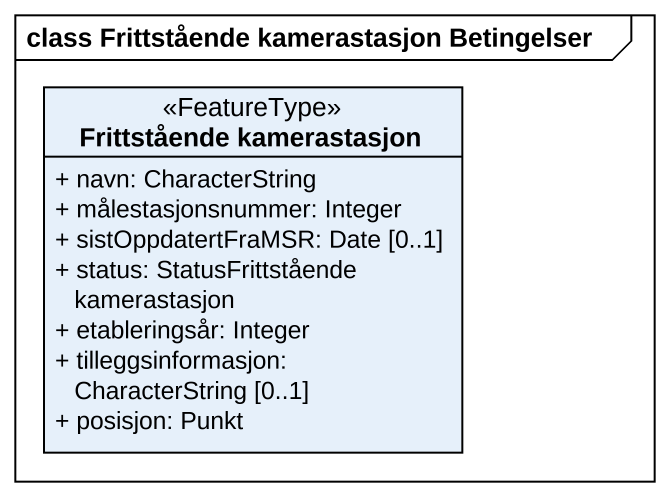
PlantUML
@startuml
mainframe class Frittstående kamerastasjon Betingelser
hide circle
hide empty members
skinparam classAttributeIconSize 0
class "Frittstående kamerastasjon" as Frittstående_kamerastasjon <<FeatureType>> {
  + navn: CharacterString
  + målestasjonsnummer: Integer
  + sistOppdatertFraMSR: Date [0..1]
  + status: StatusFrittstående kamerastasjon
  + etableringsår: Integer
  + tilleggsinformasjon: CharacterString [0..1]
  + posisjon: Punkt
}
@enduml
